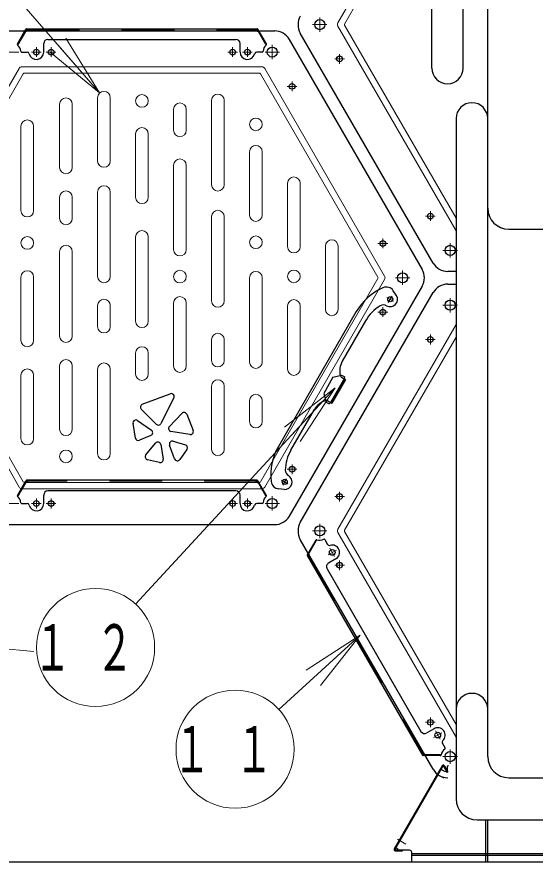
# Model space of a CAD drawing. Units: millimetres on the paper, scale 1:50. Extents: x -385 to 420, y 0 to 267.
# Drawn here: x -337.61 to -313.06, y 38.84 to 78.91 of the extents above; entities that cross this region are included whole.
import ezdxf

# ---------------------------------------------------------------- set-up
doc = ezdxf.new("R2010")
doc.units = ezdxf.units.MM
doc.linetypes.add('USER1', pattern=[4.5, 2.5, -2])
doc.linetypes.add('USER2', pattern=[6, 3, -1, 1, -1])
doc.layers.add('1_50', color=7, linetype='Continuous', lineweight=25)
doc.styles.add('ＭＳ ゴシック', font='')
doc.styles.get('ＭＳ ゴシック').set_extended_font_data('MS Gothic')

msp = doc.modelspace()

# ---------------------------------------------------------------- linework, layer by layer
at = {"layer": '1_50', "color": 131, "lineweight": 13}
for p, q in [((-322.402, 78.618), (-316.721, 88.458)), ((-322.084, 78.568), (-316.519, 88.208)), ((-316.801, 68.757), (-322.402, 78.458)), ((-316.801, 69.357), (-322.084, 78.508)), ((-337.367, 76.538), (-326.004, 76.538)), ((-343.186, 66.618), (-337.505, 76.458)), ((-342.869, 66.568), (-337.303, 76.208)), ((-337.251, 76.238), (-326.12, 76.238)), ((-326.068, 76.208), (-320.502, 66.568)), ((-325.866, 76.458), (-320.185, 66.618)), ((-337.505, 56.618), (-343.186, 66.458)), ((-337.303, 56.868), (-342.869, 66.508)), ((-320.502, 66.508), (-326.068, 56.868)), ((-320.185, 66.458), (-325.866, 56.618)), ((-322.402, 54.618), (-316.801, 64.319)), ((-322.084, 54.568), (-316.801, 63.719)), ((-326.004, 56.538), (-337.367, 56.538)), ((-326.12, 56.838), (-337.251, 56.838)), ((-316.801, 45.357), (-322.084, 54.508)), ((-316.801, 44.757), (-322.402, 54.458))]:
    msp.add_line(p, q, dxfattribs=at)
at = {"layer": '1_50', "lineweight": 13}
for p, q in [((-333.696, 75.298), (-340.791, 83.496)), ((-335.281, 77.894), (-333.696, 75.298)), ((-333.696, 75.298), (-335.659, 77.567)), ((-333.696, 75.298), (-336.038, 77.239)), ((-333.786, 72.074), (-333.786, 75.074)), ((-333.186, 72.074), (-333.186, 75.074)), ((-328.386, 70.95), (-328.386, 74.95)), ((-327.786, 70.95), (-327.786, 74.95)), ((-335.586, 71.767), (-335.586, 74.767)), ((-334.986, 71.767), (-334.986, 74.767)), ((-330.186, 73.531), (-330.186, 74.531)), ((-329.586, 73.531), (-329.586, 74.531)), ((-337.418, 69.723), (-337.418, 73.723)), ((-336.818, 69.723), (-336.818, 73.723)), ((-331.986, 70.357), (-331.986, 73.357)), ((-331.386, 70.357), (-331.386, 73.357)), ((-326.586, 69.512), (-326.586, 72.512)), ((-325.986, 69.512), (-325.986, 72.512)), ((-330.186, 67.876), (-330.186, 71.876)), ((-329.586, 67.876), (-329.586, 71.876)), ((-324.786, 68.019), (-324.786, 71.019)), ((-324.186, 68.019), (-324.186, 71.019)), ((-333.786, 66.603), (-333.786, 70.603)), ((-333.186, 66.603), (-333.186, 70.603)), ((-335.586, 69.354), (-335.586, 70.354)), ((-334.986, 69.354), (-334.986, 70.354)), ((-328.386, 65.439), (-328.386, 69.439)), ((-327.786, 65.439), (-327.786, 69.439)), ((-331.986, 64.474), (-331.986, 68.474)), ((-331.386, 64.474), (-331.386, 68.474)), ((-335.586, 63.772), (-335.586, 67.772)), ((-334.986, 63.772), (-334.986, 67.772)), ((-322.986, 65.038), (-322.986, 68.038)), ((-322.386, 65.038), (-322.386, 68.038)), ((-337.418, 63.571), (-337.418, 66.571)), ((-336.818, 63.571), (-336.818, 66.571)), ((-326.586, 62.538), (-326.586, 66.538)), ((-325.986, 62.538), (-325.986, 66.538)), ((-330.186, 62.35), (-330.186, 65.35)), ((-329.586, 62.35), (-329.586, 65.35)), ((-333.786, 64.221), (-333.786, 65.221)), ((-333.186, 64.221), (-333.186, 65.221)), ((-324.786, 62.208), (-324.786, 65.208)), ((-324.186, 62.208), (-324.186, 65.208)), ((-328.386, 62.61), (-328.386, 63.61)), ((-327.786, 62.61), (-327.786, 63.61)), ((-331.986, 61.97), (-331.986, 62.97)), ((-331.386, 61.97), (-331.386, 62.97)), ((-335.586, 59.36), (-335.586, 62.36)), ((-334.986, 59.36), (-334.986, 62.36)), ((-333.786, 58.203), (-333.786, 62.203)), ((-333.186, 58.203), (-333.186, 62.203)), ((-337.418, 58.917), (-337.418, 61.917)), ((-336.818, 58.917), (-336.818, 61.917)), ((-322.528, 61.318), (-331.982, 51.072)), ((-328.386, 58.403), (-328.386, 61.403)), ((-327.786, 58.403), (-327.786, 61.403)), ((-324.929, 59.453), (-322.528, 61.318)), ((-322.528, 61.318), (-324.562, 59.113)), ((-322.528, 61.318), (-324.194, 58.774)), ((-326.586, 59.718), (-326.586, 60.718)), ((-325.986, 59.718), (-325.986, 60.718)), ((-343.019, 49.379), (-336.798, 48.824)), ((-321.344, 49.597), (-325.201, 46.078)), ((-323.897, 47.944), (-321.344, 49.597)), ((-321.344, 49.597), (-323.56, 47.575)), ((-321.344, 49.597), (-323.223, 47.206))]:
    msp.add_line(p, q, dxfattribs=at)
at = {"layer": '1_50', "color": 190}
for p, q in [((-315.301, 69.838), (-315.301, 81.438)), ((-317.941, 76.478), (-317.941, 80.598)), ((-316.461, 76.478), (-316.461, 80.598)), ((-337.584, 77.621), (-337.182, 78.318)), ((-337.144, 78.232), (-337.208, 78.232)), ((-337.147, 78.338), (-326.224, 78.338)), ((-337.084, 78.292), (-337.084, 78.338)), ((-326.287, 78.292), (-326.287, 78.338)), ((-326.227, 78.232), (-326.163, 78.232)), ((-325.787, 77.621), (-326.189, 78.318)), ((-336.136, 77.838), (-327.236, 77.838)), ((-336.336, 77.238), (-336.336, 77.638)), ((-327.036, 77.238), (-327.036, 77.638)), ((-337.385, 77.238), (-337.124, 77.238)), ((-325.986, 77.238), (-326.247, 77.238)), ((-337.584, 56.221), (-337.182, 56.918)), ((-326.224, 56.938), (-337.147, 56.938)), ((-337.084, 56.892), (-337.084, 56.938)), ((-326.287, 56.892), (-326.287, 56.938)), ((-325.787, 56.221), (-326.189, 56.918)), ((-337.144, 56.832), (-337.208, 56.832)), ((-326.227, 56.832), (-326.163, 56.832)), ((-336.336, 55.838), (-336.336, 56.238)), ((-327.236, 56.438), (-336.136, 56.438)), ((-327.036, 55.838), (-327.036, 56.238)), ((-337.385, 55.838), (-337.124, 55.838)), ((-325.986, 55.838), (-326.247, 55.838)), ((-323.449, 54.105), (-323.851, 53.408)), ((-323.017, 54.124), (-322.887, 53.898)), ((-323.851, 53.368), (-318.389, 43.908)), ((-323.779, 53.336), (-323.819, 53.313)), ((-323.757, 53.418), (-323.79, 53.474)), ((-322.492, 53.215), (-322.839, 53.015)), ((-322.912, 52.742), (-318.462, 45.034)), ((-317.842, 45.161), (-318.189, 44.961)), ((-317.318, 44.252), (-317.448, 44.478)), ((-318.381, 43.986), (-318.421, 43.963)), ((-317.55, 43.888), (-318.355, 43.888)), ((-318.299, 43.964), (-318.267, 43.908))]:
    msp.add_line(p, q, dxfattribs=at)
at = {"layer": '1_50', "linetype": 'USER2', "lineweight": 13}
for p, q in [((-322.916, 78.538), (-323.596, 78.538)), ((-323.256, 78.878), (-323.256, 78.198)), ((-325.508, 77.578), (-325.508, 76.898)), ((-337.523, 77.238), (-338.203, 77.238)), ((-325.168, 77.238), (-325.848, 77.238)), ((-317.079, 68.178), (-317.079, 67.498)), ((-316.739, 67.838), (-317.419, 67.838)), ((-318.99, 66.538), (-319.67, 66.538)), ((-319.33, 66.878), (-319.33, 66.198)), ((-317.079, 65.578), (-317.079, 64.898)), ((-316.739, 65.238), (-317.419, 65.238)), ((-325.508, 56.178), (-325.508, 55.498)), ((-337.523, 55.838), (-338.203, 55.838)), ((-325.168, 55.838), (-325.848, 55.838)), ((-322.916, 54.538), (-323.596, 54.538)), ((-323.256, 54.878), (-323.256, 54.198)), ((-317.079, 44.178), (-317.079, 43.498)), ((-316.739, 43.838), (-317.419, 43.838))]:
    msp.add_line(p, q, dxfattribs=at)
at = {"layer": '1_50', "color": 131}
for p, q in [((-337.979, 78.238), (-325.392, 78.238)), ((-317.887, 67.238), (-324.18, 78.138)), ((-324.7, 77.838), (-318.406, 66.938)), ((-316.801, 66.838), (-317.194, 66.838)), ((-318.406, 66.138), (-324.7, 55.238)), ((-317.194, 66.238), (-316.801, 66.238)), ((-324.18, 54.938), (-317.887, 65.838)), ((-331.667, 60.539), (-330.34, 61.036)), ((-330.166, 60.841), (-330.782, 59.633)), ((-331.006, 59.598), (-331.716, 60.309)), ((-330.383, 59.493), (-329.786, 60.111)), ((-331.887, 59.772), (-331.232, 59.309)), ((-329.555, 60.065), (-329.257, 59.297)), ((-331.991, 58.941), (-332.106, 59.635)), ((-331.258, 59.066), (-331.797, 58.835)), ((-329.41, 59.108), (-330.306, 59.257)), ((-331.496, 58.139), (-331.036, 58.695)), ((-330.79, 58.629), (-330.674, 57.938)), ((-330.133, 57.949), (-330.376, 58.604)), ((-330.206, 58.787), (-329.626, 58.619)), ((-329.55, 58.405), (-329.887, 57.918)), ((-330.844, 57.779), (-331.42, 57.913)), ((-337.979, 54.838), (-325.392, 54.838)), ((-317.887, 43.238), (-324.18, 54.138)), ((-315.401, 40.838), (-315.401, 38.838)), ((-315.311, 40.838), (-315.311, 38.838))]:
    msp.add_line(p, q, dxfattribs=at)
at = {"layer": '1_50', "color": 190, "linetype": 'USER1', "lineweight": 13}
for p, q in [((-337.544, 77.599), (-337.144, 78.292)), ((-337.144, 78.292), (-326.227, 78.292)), ((-325.827, 77.599), (-326.227, 78.292)), ((-337.544, 77.599), (-337.584, 77.622)), ((-325.827, 77.599), (-325.787, 77.622)), ((-337.544, 56.199), (-337.144, 56.892)), ((-326.227, 56.892), (-337.144, 56.892)), ((-325.827, 56.199), (-326.227, 56.892)), ((-337.544, 56.199), (-337.584, 56.222)), ((-325.827, 56.199), (-325.787, 56.222)), ((-323.409, 54.081), (-323.449, 54.104)), ((-323.409, 54.081), (-323.809, 53.388)), ((-323.809, 53.388), (-318.351, 43.934)), ((-317.551, 43.934), (-318.351, 43.934)), ((-317.551, 43.934), (-317.551, 43.888))]:
    msp.add_line(p, q, dxfattribs=at)
at = {"layer": '1_50', "color": 2, "linetype": 'USER2', "lineweight": 13}
for p, q in [((-336.686, 77.468), (-336.686, 77.008)), ((-335.986, 77.468), (-335.986, 77.008)), ((-327.386, 77.468), (-327.386, 77.008)), ((-326.686, 77.468), (-326.686, 77.008)), ((-336.456, 77.238), (-336.916, 77.238)), ((-335.756, 77.238), (-336.216, 77.238)), ((-327.156, 77.238), (-327.616, 77.238)), ((-326.456, 77.238), (-326.916, 77.238)), ((-322.317, 76.682), (-322.317, 77.142)), ((-322.087, 76.912), (-322.547, 76.912)), ((-324.569, 75.842), (-324.569, 75.382)), ((-324.799, 75.612), (-324.339, 75.612)), ((-317.787, 69.464), (-318.247, 69.464)), ((-318.017, 69.234), (-318.017, 69.694)), ((-320.499, 68.164), (-320.039, 68.164)), ((-320.269, 68.394), (-320.269, 67.934)), ((-320.499, 64.912), (-320.039, 64.912)), ((-320.269, 64.682), (-320.269, 65.142)), ((-318.017, 63.842), (-318.017, 63.382)), ((-317.787, 63.612), (-318.247, 63.612)), ((-324.799, 57.464), (-324.339, 57.464)), ((-324.569, 57.234), (-324.569, 57.694)), ((-322.087, 56.164), (-322.547, 56.164)), ((-322.317, 56.394), (-322.317, 55.934)), ((-336.916, 55.838), (-336.456, 55.838)), ((-336.686, 56.068), (-336.686, 55.608)), ((-335.756, 55.838), (-336.216, 55.838)), ((-335.986, 55.608), (-335.986, 56.068)), ((-327.156, 55.838), (-327.616, 55.838)), ((-327.386, 55.608), (-327.386, 56.068)), ((-326.916, 55.838), (-326.456, 55.838)), ((-326.686, 56.068), (-326.686, 55.608)), ((-322.552, 53.319), (-322.782, 53.717)), ((-322.867, 53.403), (-322.468, 53.633)), ((-322.087, 52.912), (-322.547, 52.912)), ((-322.317, 52.682), (-322.317, 53.142)), ((-318.017, 45.234), (-318.017, 45.694)), ((-317.787, 45.464), (-318.247, 45.464)), ((-317.867, 44.743), (-317.468, 44.973)), ((-317.552, 44.659), (-317.782, 45.057)), ((-317.768, 43.036), (-317.376, 42.81)), ((-319.568, 39.918), (-319.176, 39.692))]:
    msp.add_line(p, q, dxfattribs=at)
at = {"layer": '1_50', "color": 21}
for p, q in [((-316.801, 74.088), (-316.801, 41.838)), ((-315.301, 43.838), (-315.301, 74.088)), ((-314.301, 68.838), (-307.501, 68.838)), ((-314.301, 42.838), (-310.901, 42.838)), ((-315.801, 40.838), (-306.001, 40.838))]:
    msp.add_line(p, q, dxfattribs=at)
at = {"layer": '1_50', "color": 70}
for p, q in [((-319.631, 65.717), (-319.773, 65.923)), ((-321.527, 64.933), (-325.216, 58.544)), ((-321.083, 64.503), (-322.192, 62.582)), ((-322.094, 61.751), (-322.744, 60.625)), ((-322.039, 61.719), (-322.689, 60.593)), ((-322.233, 61.831), (-322.039, 61.719)), ((-322.883, 60.705), (-322.689, 60.593)), ((-324.622, 58.373), (-323.512, 60.294)), ((-324.947, 56.509), (-325.197, 56.529))]:
    msp.add_line(p, q, dxfattribs=at)
at = {"layer": '1_50', "color": 190, "linetype": 'USER2', "lineweight": 13}
for p, q in [((-320.075, 65.608), (-319.763, 65.428)), ((-320.009, 65.362), (-319.829, 65.674)), ((-325.075, 56.948), (-324.763, 56.768)), ((-324.829, 57.014), (-325.009, 56.702))]:
    msp.add_line(p, q, dxfattribs=at)
at = {"layer": '1_50', "color": 40}
for p, q in [((-322.632, 61.819), (-323.072, 61.057)), ((-322.079, 61.777), (-322.759, 60.599)), ((-322.632, 61.819), (-322.222, 61.929)), ((-322.222, 61.929), (-322.101, 61.859)), ((-323.072, 61.057), (-322.962, 60.647)), ((-322.962, 60.647), (-322.841, 60.577))]:
    msp.add_line(p, q, dxfattribs=at)
at = {"layer": '1_50', "color": 2}
for p, q in [((-317.456, 43.405), (-319.731, 39.463)), ((-317.392, 43.382), (-317.224, 43.091)), ((-317.352, 43.405), (-317.184, 43.114)), ((-317.212, 43.234), (-317.212, 43.367)), ((-317.362, 43.148), (-317.504, 43.23)), ((-317.224, 43.091), (-317.184, 43.114)), ((-319.679, 39.373), (-319.344, 39.373)), ((-319.601, 39.475), (-319.654, 39.506)), ((-319.001, 39.402), (-319.528, 39.402)), ((-318.901, 38.838), (-318.901, 39.302)), ((-318.901, 39.238), (-302.901, 39.238)), ((-318.901, 39.174), (-302.901, 39.174)), ((-302.901, 38.838), (-318.901, 38.838))]:
    msp.add_line(p, q, dxfattribs=at)
at = {"layer": '1_50', "color": 2, "lineweight": 13}
msp.add_line((-317.416, 43.382), (-319.692, 39.44), dxfattribs=at)
at = {"layer": '1_50', "color": 2, "linetype": 'USER1', "lineweight": 13}
for p, q in [((-319.679, 39.419), (-319.344, 39.419)), ((-319.344, 39.419), (-319.344, 39.373))]:
    msp.add_line(p, q, dxfattribs=at)
at = {"layer": '1_50'}
msp.add_line((-262.552, 38.838), (-370.112, 38.838), dxfattribs=at)
at = {"layer": '1_50', "color": 131}
for centre in [(-323.256, 78.538), (-325.508, 77.238), (-317.079, 67.838), (-319.33, 66.538), (-317.079, 65.238), (-325.508, 55.838), (-323.256, 54.538), (-317.079, 43.838)]:
    msp.add_circle(centre, 0.24, dxfattribs=at)
at = {"layer": '1_50', "color": 2}
for centre in [(-336.686, 77.238), (-335.986, 77.238), (-327.386, 77.238), (-326.686, 77.238), (-322.317, 76.912), (-324.569, 75.612), (-318.017, 69.464), (-320.269, 68.164), (-320.269, 64.912), (-318.017, 63.612), (-324.569, 57.464), (-322.317, 56.164), (-336.686, 55.838), (-335.986, 55.838), (-327.386, 55.838), (-326.686, 55.838), (-322.667, 53.518), (-322.317, 52.912), (-318.017, 45.464), (-317.667, 44.858)]:
    msp.add_circle(centre, 0.135, dxfattribs=at)
at = {"layer": '1_50', "color": 131, "lineweight": 13}
for centre in [(-331.686, 74.919), (-326.286, 73.811), (-326.286, 68.221), (-337.118, 68.19), (-329.886, 66.593), (-324.486, 66.604), (-335.286, 58.072)]:
    msp.add_circle(centre, 0.3, dxfattribs=at)
at = {"layer": '1_50', "color": 190}
for centre in [(-319.919, 65.518), (-324.919, 56.858)]:
    msp.add_circle(centre, 0.12, dxfattribs=at)
at = {"layer": '1_50', "lineweight": 13}
for centre in [(-333.88, 49.014), (-327.269, 44.19)]:
    msp.add_circle(centre, 2.8, dxfattribs=at)
at = {"layer": '1_50', "color": 131}
for centre, radius, start, end in [((-323.487, 78.538), 0.8, 150, 210), ((-325.392, 77.438), 0.8, 30, 90), ((-319.099, 66.538), 0.8, 330, 30), ((-317.194, 67.638), 0.8, 210, 270), ((-317.194, 65.438), 0.8, 90, 150), ((-330.291, 60.905), 0.14, 332.9873, 110.556), ((-331.617, 60.408), 0.14, 110.556, 225), ((-329.686, 60.014), 0.14, 21.2505, 136.0051), ((-331.968, 59.658), 0.14, 54.7824, 189.4623), ((-331.313, 59.195), 0.14, 293.1986, 54.7824), ((-330.907, 59.697), 0.14, 225, 332.9873), ((-330.283, 59.396), 0.14, 136.0051, 260.5377), ((-331.853, 58.964), 0.14, 189.4623, 293.1986), ((-329.387, 59.246), 0.14, 260.5377, 21.2505), ((-330.928, 58.606), 0.14, 9.4623, 140.3893), ((-330.245, 58.653), 0.14, 73.8108, 200.3764), ((-329.665, 58.485), 0.14, 325.3048, 73.8108), ((-331.388, 58.049), 0.14, 140.3893, 256.866), ((-330.813, 57.915), 0.14, 256.866, 9.4623), ((-330.002, 57.998), 0.14, 200.3764, 325.3048), ((-325.392, 55.638), 0.8, 270, 330), ((-323.487, 54.538), 0.8, 150, 210), ((-317.194, 43.638), 0.8, 210, 270)]:
    msp.add_arc(centre, radius, start, end, dxfattribs=at)
at = {"layer": '1_50', "color": 131, "lineweight": 13}
for centre, radius, start, end in [((-322.263, 78.538), 0.16, 150, 210), ((-322.032, 78.538), 0.06, 150, 210), ((-337.367, 76.378), 0.16, 90, 150), ((-326.004, 76.378), 0.16, 30, 90), ((-337.251, 76.178), 0.06, 90, 150), ((-326.12, 76.178), 0.06, 30, 90), ((-320.554, 66.538), 0.06, 330, 30), ((-320.323, 66.538), 0.16, 330, 30), ((-337.367, 56.698), 0.16, 210, 270), ((-337.251, 56.898), 0.06, 210, 270), ((-326.12, 56.898), 0.06, 270, 330), ((-326.004, 56.698), 0.16, 270, 330), ((-322.263, 54.538), 0.16, 150, 210), ((-322.032, 54.538), 0.06, 150, 210)]:
    msp.add_arc(centre, radius, start, end, dxfattribs=at)
at = {"layer": '1_50', "color": 190}
for centre, radius, start, end in [((-337.208, 78.192), 0.04, 90, 150), ((-337.147, 78.298), 0.04, 90, 150), ((-337.144, 78.292), 0.06, 270, 0), ((-326.227, 78.292), 0.06, 180, 270), ((-326.224, 78.298), 0.04, 30, 90), ((-326.163, 78.192), 0.04, 30, 90), ((-336.136, 77.638), 0.2, 90, 180), ((-327.236, 77.638), 0.2, 0, 90), ((-337.55, 77.601), 0.04, 150, 229.1931), ((-337.863, 77.238), 0.44, 4.7802, 49.1931), ((-325.508, 77.238), 0.44, 130.8069, 175.2198), ((-325.822, 77.601), 0.04, 310.8069, 30), ((-337.385, 77.278), 0.04, 184.7802, 270), ((-337.124, 77.138), 0.1, 12.8396, 90), ((-336.686, 77.238), 0.35, 192.8396, 0), ((-326.686, 77.238), 0.35, 180, 347.1604), ((-326.247, 77.138), 0.1, 90, 167.1604), ((-325.986, 77.278), 0.04, 270, 355.2198), ((-317.201, 76.478), 0.74, 180, 0), ((-314.301, 69.838), 1, 180, 270), ((-337.147, 56.898), 0.04, 90, 150), ((-326.224, 56.898), 0.04, 30, 90), ((-337.208, 56.792), 0.04, 90, 150), ((-337.144, 56.892), 0.06, 270, 0), ((-326.227, 56.892), 0.06, 180, 270), ((-326.163, 56.792), 0.04, 30, 90), ((-337.55, 56.201), 0.04, 150, 229.1931), ((-337.863, 55.838), 0.44, 4.7802, 49.1931), ((-336.136, 56.238), 0.2, 90, 180), ((-327.236, 56.238), 0.2, 0, 90), ((-325.508, 55.838), 0.44, 130.8069, 175.2198), ((-325.822, 56.201), 0.04, 310.8069, 30), ((-337.385, 55.878), 0.04, 184.7802, 270), ((-337.124, 55.738), 0.1, 12.8396, 90), ((-336.686, 55.838), 0.35, 192.8396, 0), ((-326.686, 55.838), 0.35, 180, 347.1604), ((-326.247, 55.738), 0.1, 90, 167.1604), ((-325.986, 55.878), 0.04, 270, 355.2198), ((-323.414, 54.085), 0.04, 70.8069, 150), ((-323.256, 54.538), 0.44, 250.8069, 295.2198), ((-323.052, 54.104), 0.04, 30, 115.2198), ((-322.8, 53.948), 0.1, 210, 287.1604), ((-322.667, 53.518), 0.35, 300, 107.1604), ((-323.816, 53.388), 0.04, 150, 210), ((-323.755, 53.494), 0.04, 150, 210), ((-323.809, 53.388), 0.06, 300, 30), ((-322.739, 52.842), 0.2, 120, 210), ((-318.289, 45.134), 0.2, 210, 300), ((-317.667, 44.858), 0.35, 312.8396, 120), ((-317.361, 44.528), 0.1, 132.8396, 210), ((-317.079, 43.838), 0.44, 124.7802, 169.1931), ((-317.352, 44.232), 0.04, 304.7802, 30), ((-318.355, 43.928), 0.04, 210, 270), ((-318.351, 43.934), 0.06, 30, 120), ((-318.232, 43.928), 0.04, 210, 270), ((-317.55, 43.928), 0.04, 270, 349.1931)]:
    msp.add_arc(centre, radius, start, end, dxfattribs=at)
at = {"layer": '1_50', "lineweight": 13}
for centre, start, end in [((-333.486, 75.074), 0, 180), ((-335.286, 74.767), 0, 180), ((-328.086, 74.95), 0, 180), ((-329.886, 74.531), 0, 180), ((-337.118, 73.723), 0, 180), ((-331.686, 73.357), 0, 180), ((-329.886, 73.531), 180, 0), ((-326.286, 72.512), 0, 180), ((-329.886, 71.876), 0, 180), ((-335.286, 71.767), 180, 0), ((-333.486, 72.074), 180, 0), ((-328.086, 70.95), 180, 0), ((-324.486, 71.019), 0, 180), ((-335.286, 70.354), 0, 180), ((-333.486, 70.603), 0, 180), ((-331.686, 70.357), 180, 0), ((-337.118, 69.723), 180, 0), ((-328.086, 69.439), 0, 180), ((-335.286, 69.354), 180, 0), ((-326.286, 69.512), 180, 0), ((-331.686, 68.474), 0, 180), ((-322.686, 68.038), 0, 180), ((-335.286, 67.772), 0, 180), ((-329.886, 67.876), 180, 0), ((-324.486, 68.019), 180, 0), ((-337.118, 66.571), 0, 180), ((-333.486, 66.603), 180, 0), ((-326.286, 66.538), 0, 180), ((-333.486, 65.221), 0, 180), ((-329.886, 65.35), 0, 180), ((-328.086, 65.439), 180, 0), ((-324.486, 65.208), 0, 180), ((-322.686, 65.038), 180, 0), ((-333.486, 64.221), 180, 0), ((-331.686, 64.474), 180, 0), ((-335.286, 63.772), 180, 0), ((-328.086, 63.61), 0, 180), ((-337.118, 63.571), 180, 0), ((-331.686, 62.97), 0, 180), ((-335.286, 62.36), 0, 180), ((-328.086, 62.61), 180, 0), ((-326.286, 62.538), 180, 0), ((-337.118, 61.917), 0, 180), ((-333.486, 62.203), 0, 180), ((-329.886, 62.35), 180, 0), ((-324.486, 62.208), 180, 0), ((-331.686, 61.97), 180, 0), ((-328.086, 61.403), 0, 180), ((-326.286, 60.718), 0, 180), ((-326.286, 59.718), 180, 0), ((-335.286, 59.36), 180, 0), ((-337.118, 58.917), 180, 0), ((-333.486, 58.203), 180, 0), ((-328.086, 58.403), 180, 0)]:
    msp.add_arc(centre, 0.3, start, end, dxfattribs=at)
at = {"layer": '1_50', "color": 21}
for centre, radius, start, end in [((-316.051, 74.088), 0.75, 0, 180), ((-314.301, 69.838), 1, 180, 270), ((-316.051, 46.088), 0.75, 0, 180), ((-314.301, 43.838), 1, 180, 270), ((-315.801, 41.838), 1, 180, 270)]:
    msp.add_arc(centre, radius, start, end, dxfattribs=at)
at = {"layer": '1_50', "color": 70}
for centre, radius, start, end in [((-319.178, 63.576), 2.713, 113.5555, 150), ((-320.102, 65.696), 0.4, 34.5491, 113.5555), ((-319.919, 65.518), 0.35, 240, 34.5491), ((-319.351, 63.503), 2, 121.3056, 150), ((-320.239, 64.964), 0.29, 60, 121.3056), ((-321.412, 62.132), 0.9, 150, 195.5225), ((-322.183, 61.918), 0.1, 195.5225, 240), ((-322.733, 59.844), 0.9, 104.4775, 150), ((-322.933, 60.619), 0.1, 60, 104.4775), ((-322.867, 57.187), 2.713, 150, 186.4445), ((-322.89, 57.373), 2, 150, 178.6944), ((-324.599, 57.412), 0.29, 178.6944, 240), ((-324.919, 56.858), 0.35, 265.4509, 60), ((-325.165, 56.928), 0.4, 186.4445, 265.4509)]:
    msp.add_arc(centre, radius, start, end, dxfattribs=at)
at = {"layer": '1_50', "color": 40}
for centre, start, end in [((-322.131, 61.807), 330, 60), ((-322.811, 60.629), 240, 330)]:
    msp.add_arc(centre, 0.06, start, end, dxfattribs=at)
at = {"layer": '1_50', "color": 2}
for centre, radius, start, end in [((-317.404, 43.375), 0.06, 30, 150), ((-317.404, 43.375), 0.014, 30, 150), ((-317.172, 43.367), 0.04, 78.8123, 180), ((-317.312, 43.234), 0.1, 240, 0), ((-319.679, 39.433), 0.06, 150, 270), ((-319.679, 39.433), 0.014, 150, 270), ((-319.701, 39.302), 0.2, 30, 60), ((-319.001, 39.302), 0.1, 0, 90)]:
    msp.add_arc(centre, radius, start, end, dxfattribs=at)

# ---------------------------------------------------------------- texts
at = {"layer": '1_50', "char_height": 2.199, "attachment_point": 5, "style": 'ＭＳ ゴシック'}
for s, insert in [('\\T1.64;\\W0.6;１２', (-333.88, 49.014)), ('\\T1.64;\\W0.6;１１', (-327.269, 44.19))]:
    msp.add_mtext(s, dxfattribs=dict(at, insert=insert))

doc.saveas('drawing.dxf')
